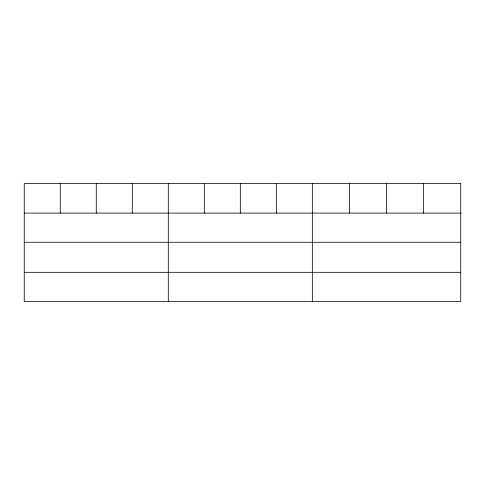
<?xml version="1.0" encoding="UTF-8"?>
<svg xmlns="http://www.w3.org/2000/svg" width="485" height="485" viewBox="0 0 485 485"><rect width="100%" height="100%" fill="white"/><g stroke="black" fill="none" stroke-linecap="round" stroke-linejoin="round"><path stroke-width="0.73" d="M24.25 213.097L460.75 213.097M24.25 242.27L460.75 242.27M24.25 272.321L460.75 272.321M423.647 183.512L423.647 213.097M386.545 183.512L386.545 213.097M349.442 183.512L349.442 213.097M312.34 183.512L312.34 301.488M276.329 183.512L276.329 213.097M240.317 183.512L240.317 213.097M204.306 183.512L204.306 213.097M168.295 183.512L168.295 301.488M132.284 183.512L132.284 213.097M96.272 183.512L96.272 213.097M60.261 183.512L60.261 213.097M460.75 183.512L24.25 183.512L24.25 301.488L460.75 301.488L460.75 183.512"/></g></svg>
